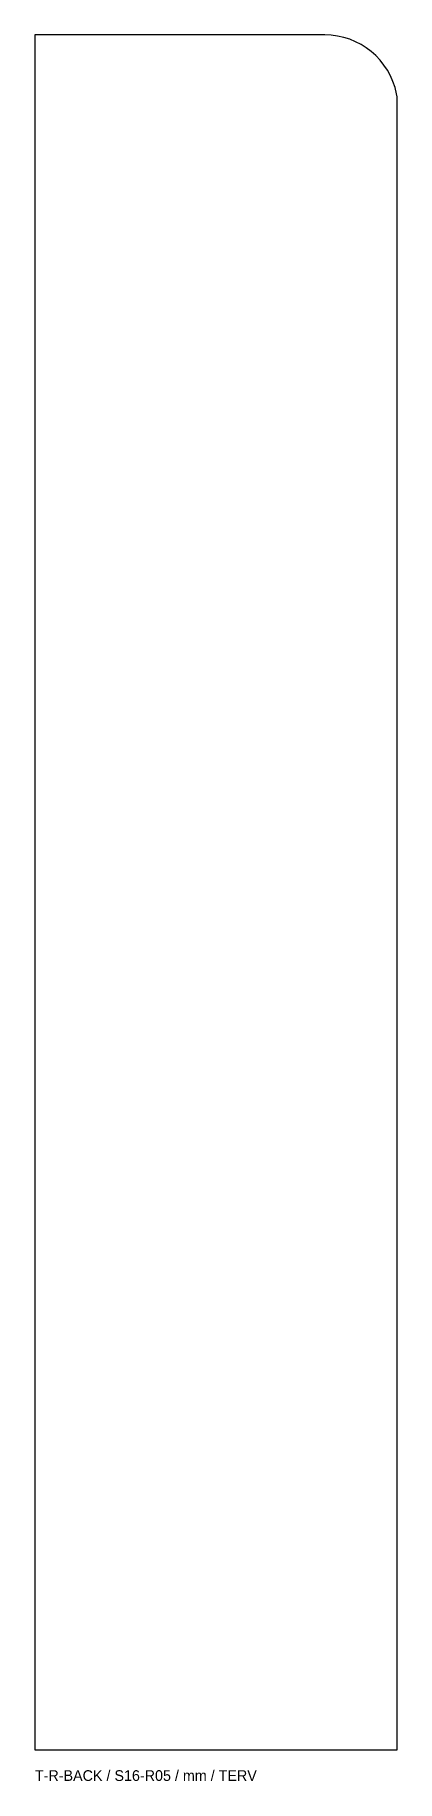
# Model space of a CAD drawing. Header units: millimetres. Extents: x 0 to 406, y -35 to 1921.
import ezdxf

# ---------------------------------------------------------------- set-up
doc = ezdxf.new("R2010")
doc.units = ezdxf.units.MM

msp = doc.modelspace()

# ---------------------------------------------------------------- linework, layer by layer
msp.add_lwpolyline([(0, 0), (406, 0), (406, 1851.7), (405.4, 1855, 0.357806), (325, 1921), (0, 1921)], format="xyb", close=True)

# ---------------------------------------------------------------- texts
msp.add_text('T-R-BACK / S16-R05 / mm / TERV', height=12).set_placement((0, -35))

doc.saveas('drawing.dxf')
